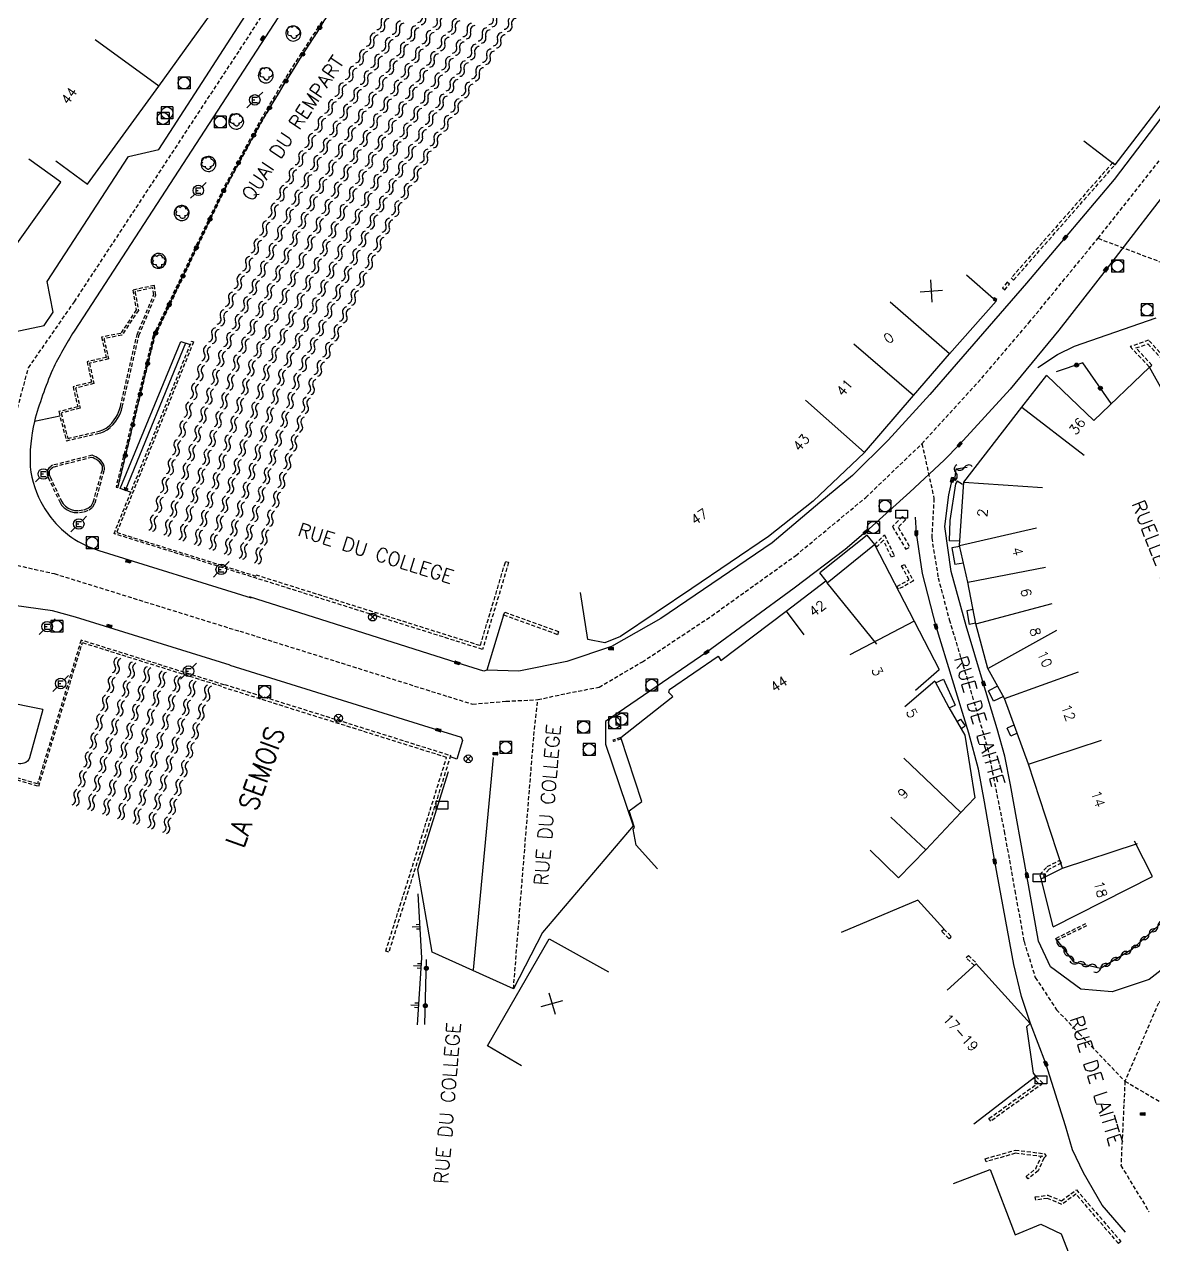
# Model space of a CAD drawing. Header units: millimetres. Extents: x 200040 to 200892, y 53262 to 54000.
# Drawn here: x 200166.1 to 200309.3, y 53456.9 to 53611.6 of the extents above; entities that cross this region are included whole.
import ezdxf
from ezdxf.enums import TextEntityAlignment as Align

# ---------------------------------------------------------------- set-up
doc = ezdxf.new("R2010")
doc.units = ezdxf.units.MM
doc.linetypes.add('DASHED', pattern=[0.75, 0.5, -0.25])
doc.layers.get('0').update_dxf_attribs({"linetype": 'CONTINUOUS'})
for name, color, linetype in [('W0001', 6, 'DASHED'), ('W0008', 7, 'CONTINUOUS'), ('W0100', 7, 'CONTINUOUS'), ('W0105', 7, 'CONTINUOUS'), ('W0112', 1, 'DASHED'), ('W0211', 2, 'CONTINUOUS'), ('W0300', 7, 'CONTINUOUS'), ('W0310', 3, 'CONTINUOUS'), ('W0322', 7, 'CONTINUOUS'), ('W0334', 7, 'CONTINUOUS'), ('W0400', 7, 'CONTINUOUS'), ('W0420', 7, 'CONTINUOUS'), ('W0469', 7, 'CONTINUOUS'), ('W0471', 7, 'CONTINUOUS'), ('W0500', 5, 'DASHED'), ('W0989', 7, 'CONTINUOUS'), ('W0991', 7, 'CONTINUOUS'), ('W1102', 7, 'CONTINUOUS'), ('W1471', 7, 'CONTINUOUS')]:
    doc.layers.add(name, color=color, linetype=linetype)
doc.styles.get("Standard").update_dxf_attribs({"font": 'romans.shx', "width": 0.85})

# ---------------------------------------------------------------- blocks, each defined once
blk = doc.blocks.new('T400')
for p, q in [((-0.15, 0.3), (0.15, 0.3)), ((-0.15, -0.25), (-0.15, 0.3)), ((-0.15, 0.15), (0.15, 0.15)), ((-0.15, 0), (0.15, 0)), ((0.15, 0.3), (0.15, -0.25)), ((-0.15, -0.15), (0.15, -0.15)), ((-0.15, -0.25), (-0.15, -0.3)), ((-0.15, -0.3), (0.15, -0.3)), ((0.15, -0.3), (0.15, -0.25))]:
    blk.add_line(p, q)
blk = doc.blocks.new('T469')
at = {"color": 0, "linetype": 'Continuous', "flags": 128}
for points in [[(-0.3535533905932737, 0.3535533905932738), (0.3535533905932737, -0.3535533905932738)], [(-0.3535533905932738, -0.3535533905932737), (0.3535533905932738, 0.3535533905932737)]]:
    blk.add_lwpolyline(points, dxfattribs=at)
at = {"color": 0, "linetype": 'Continuous'}
blk.add_circle((0, 0), 0.5, dxfattribs=at)
blk = doc.blocks.new('T420')
for p, q in [((0.7499999999708962, 0.75), (-0.7500000000291038, 0.75)), ((-0.7500000000291038, 0.75), (-0.7500000000291038, -0.75)), ((0.75, 0.75), (0.75, -0.75)), ((0.7499999999708962, -0.75), (-0.7500000000291038, -0.75))]:
    blk.add_line(p, q)
blk.add_ellipse((0, 0), major_axis=(-0.5303300858918937, 0.5303300858918937), ratio=0.9999999999925214, start_param=3.926990816990981, end_param=10.21017612417057)
blk = doc.blocks.new('T1471')
at = {"color": 0, "linetype": 'Continuous', "flags": 128}
blk.add_lwpolyline([(-0.75, -0.5000000000001137), (-0.75, 0.4999999999998863), (0.75, 0.4999999999998863), (0.75, -0.5000000000001137), (-0.75, -0.5000000000001137)], dxfattribs=at)
blk = doc.blocks.new('t991o')
at = {"color": 0, "linetype": 'Continuous'}
for p, q in [((-1, 1), (1, -1)), ((-1, -1), (1, 1))]:
    blk.add_line(p, q, dxfattribs=at)
blk = doc.blocks.new('t310o')
at = {"color": 0, "linetype": 'Continuous'}
for centre, start, end in [((-0.4999987064074958, 0.3750017247803044), 216.8699, 323.1304), ((0.5000012935925042, -0.3749982752196956), 36.8699, 143.1303)]:
    blk.add_arc(centre, 0.625, start, end, dxfattribs=at)
blk = doc.blocks.new('t322o')
at = {"color": 0, "linetype": 'Continuous'}
for radius in [0.25, 0.150337]:
    blk.add_circle((0, 0), radius, dxfattribs=at)
blk = doc.blocks.new('t211o')
at = {"color": 0, "linetype": 'Continuous'}
for p, q in [((-0.2886658000061288, 0.5), (-0.2886658000061288, 0)), ((0, 1), (0, 0)), ((0.2886658000061288, 0.5), (0.2886658000061288, 0))]:
    blk.add_line(p, q, dxfattribs=at)
blk = doc.blocks.new('t500o')
at = {"color": 0, "linetype": 'Continuous'}
for centre, start, end in [((-0.5, 0.625), 216.869897645844, 323.130102354156), ((0.5, -0.125), 36.86989764584401, 143.130102354156), ((0.5, -0.625), 36.86989764584401, 143.130102354156), ((-0.5, 0.125), 216.869897645844, 323.130102354156)]:
    blk.add_arc(centre, 0.625, start, end, dxfattribs=at)
blk = doc.blocks.new('T300')
for p, q in [((-0.7999991999999999, 0.5142852), (-0.8571420000000001, 0.3428568)), ((-0.8571420000000001, 0.3428568), (-0.8571420000000001, 0.1714284)), ((-0.8571420000000001, 0.1714284), (-0.7428564, 0.05714279999999999)), ((-0.6857135999999999, 0.6285708), (-0.7999991999999999, 0.5142852)), ((-0.7999991999999999, -0.05714279999999999), (-0.7428564, 0.05714279999999999)), ((-0.7428564, 0.05714279999999999), (-0.6857135999999999, 0.1142856)), ((-0.5714279999999999, 0.6857135999999999), (-0.6857135999999999, 0.6285708)), ((-0.4571423999999999, 0.6857135999999999), (-0.5714279999999999, 0.6857135999999999)), ((-0.285714, 0.6285708), (-0.4571423999999999, 0.6857135999999999)), ((-0.285714, 0.6285708), (-0.1714284, 0.7428564)), ((-0.2285712, 0.5714279999999999), (-0.285714, 0.6285708)), ((-0.1714284, 0.7428564), (-0.05714279999999999, 0.7999991999999999)), ((-0.05714279999999999, 0.7999991999999999), (0.05714279999999999, 0.7999991999999999)), ((0.05714279999999999, 0.7999991999999999), (0.2285712, 0.7428564)), ((0.2285712, 0.7428564), (0.3428568, 0.6285708)), ((0.3428568, 0.6285708), (0.3999996, 0.5142852)), ((0.4571423999999999, 0.4571423999999999), (0.3428568, 0.4571423999999999)), ((0.3999996, 0.5142852), (0.3999996, 0.4571423999999999)), ((0.5714279999999999, 0.3999996), (0.4571423999999999, 0.4571423999999999)), ((0.5714279999999999, 0.3999996), (0.6857135999999999, 0.285714)), ((0.6857135999999999, 0.285714), (0.7428564, 0.1714284)), ((0.7428564, 0.05714279999999999), (0.6857135999999999, -0.1714284)), ((0.7428564, 0.1714284), (0.7428564, 0.05714279999999999)), ((-0.7999991999999999, -0.1714284), (-0.7999991999999999, -0.05714279999999999)), ((-0.7999991999999999, -0.2285712), (-0.7999991999999999, -0.1714284)), ((-0.7428564, -0.3428568), (-0.7999991999999999, -0.2285712)), ((-0.6857135999999999, -0.3999996), (-0.7428564, -0.3428568)), ((-0.5142852, -0.4571423999999999), (-0.6857135999999999, -0.3999996)), ((-0.3999996, -0.4571423999999999), (-0.5142852, -0.4571423999999999)), ((-0.3999996, -0.4571423999999999), (-0.3428568, -0.4571423999999999)), ((-0.3428568, -0.4571423999999999), (-0.3428568, -0.3999996)), ((-0.3428568, -0.5142852), (-0.3428568, -0.4571423999999999)), ((-0.285714, -0.6285708), (-0.3428568, -0.5142852)), ((-0.1714284, -0.7428564), (-0.285714, -0.6285708)), ((-0.05714279999999999, -0.7999991999999999), (-0.1714284, -0.7428564)), ((0.05714279999999999, -0.7999991999999999), (-0.05714279999999999, -0.7999991999999999)), ((0.1714284, -0.7428564), (0.05714279999999999, -0.7999991999999999)), ((0.2285712, -0.6857135999999999), (0.1714284, -0.7428564)), ((0.285714, -0.4571423999999999), (0.2285712, -0.4571423999999999)), ((0.285714, -0.6285708), (0.2285712, -0.6857135999999999)), ((0.4571423999999999, -0.3999996), (0.285714, -0.4571423999999999)), ((0.3428568, -0.5142852), (0.285714, -0.6285708)), ((0.3428568, -0.5142852), (0.3428568, -0.4571423999999999)), ((0.5714279999999999, -0.3428568), (0.4571423999999999, -0.3999996)), ((0.6285708, -0.285714), (0.5714279999999999, -0.3428568)), ((0.6857135999999999, -0.1714284), (0.6285708, -0.285714))]:
    blk.add_line(p, q)
blk = doc.blocks.new('T471')
for p, q in [((-0.333334, 0.333334), (-0.333334, -0.333334)), ((-0.333334, 0.333334), (0.333334, 0.333334)), ((-0.333334, 0), (0, 0)), ((0.500001, 0.500001), (1.000002, 1.000002)), ((-0.500001, -0.500001), (-1.000002, -1.000002)), ((-0.333334, -0.333334), (0.333334, -0.333334))]:
    blk.add_line(p, q)
blk.add_ellipse((0, 0), major_axis=(0.4714054636000732, 0.4714054636000732), ratio=1, start_param=5.497787143782138, end_param=11.78097245096172)

msp = doc.modelspace()

# ---------------------------------------------------------------- linework, layer by layer
at = {"layer": 'W0001'}
for points in [[(200161.1025200608, 53543.88541033155), (200162.8857116907, 53553.86563324425), (200165.2159107826, 53562.94826058714), (200166.6140210178, 53568.07179114324), (200172.4395072225, 53576.45575822454), (200193.4112529496, 53608.36139730158), (200197.60559518, 53614.88225570457), (200200.9584113195, 53618.48048385053), (200211.7768585949, 53634.11136760723), (200214.9518453281, 53641.04537131537), (200228.9452678119, 53661.25975699301), (200263.9876414142, 53713.79364477674), (200269.8672255602, 53720.49259391193), (200277.8634752115, 53732.83277223705), (200280.6856728356, 53738.94409592545), (200292.4448641773, 53756.80796516845), (200294.779711362, 53760.0605398441)], [(200362.066, 53661.058), (200366.116, 53649.894), (200366.052, 53643.002), (200366.136, 53637.37), (200366.411, 53626.075), (200365.452, 53615.876), (200362.264, 53601.968), (200361.074, 53582.21), (200361.752, 53572.726), (200360.909, 53559.22), (200359.51, 53548.42), (200356.846, 53540.069), (200351.525, 53530.789), (200345.128, 53522.038), (200337.5, 53512.109), (200319.129, 53495.36), (200313.904, 53490.715), (200309.896, 53487.555), (200305.657, 53477.63), (200311.908, 53474.032), (200316.479, 53471.766)], [(200193.398, 53534.701), (200219.79, 53526.416), (200222.928, 53525.444), (200227.168, 53525.806), (200231.204, 53526.014), (200234.858, 53526.806), (200238.975, 53527.593), (200244.458, 53530.795), (200253.251, 53536.63), (200263.904, 53544.278), (200272.788, 53551.628), (200279.92, 53558.456), (200287.49, 53566.76), (200293.46, 53573.766), (200302.247, 53584.492), (200309.998, 53594.308)], [(200302.247, 53584.492), (200310.117, 53581.506), (200318.231, 53581.222), (200322.802, 53582.376), (200331.768, 53585.437), (200345.292, 53589.992), (200352.118, 53591.893), (200361.669, 53592.089)], [(200279.92, 53558.456), (200281.44, 53551.501), (200281.154, 53546.519), (200281.967, 53541.453), (200283.374, 53536.152), (200285.864, 53527.912), (200288.242, 53519.85), (200290.342, 53509.336), (200291.696, 53501.81), (200292.86, 53495.339), (200294.282, 53490.803), (200296.984, 53486.704), (200299.832, 53483.712), (200305.657, 53477.63), (200305.148, 53466.96), (200308.715, 53461.072)], [(200119.6028675259, 53295.12396541175), (200099.0383971778, 53384.55613560712), (200097.6402869426, 53391.07700133382), (200096.4751873967, 53396.20053188992), (200096.2421651825, 53402.25561678518), (200096.2421651825, 53407.14626058742), (200096.0091544933, 53413.43423956025), (200096.4751873967, 53418.55777011635), (200097.1742425143, 53425.31152259691), (200098.106319846, 53431.83238099989), (200109.2912593521, 53497.5067678323), (200111.3884362298, 53509.15115679138), (200113.7186237967, 53514.97335493278), (200116.7478780061, 53521.72710741334), (200122.1073197825, 53529.87818041707), (200125.136573992, 53534.07016395772), (200129.7969606508, 53537.33059315921), (200135.6224468555, 53539.89235477541), (200141.9139659637, 53541.98835020759), (200148.438507286, 53543.85145156219), (200153.5649383731, 53544.5501191475), (200161.4876014555, 53543.85145156219), (200169.8762974414, 53541.98835020759), (200193.5111946214, 53534.6409839697)], [(200228.112, 53489.347), (200230.697, 53521.482), (200231.204, 53526.014)]]:
    msp.add_lwpolyline(points, dxfattribs=at)
at = {"layer": 'W0008'}
for p, q in [((200226.866, 53536.734), (200224.724, 53529.731)), ((200225.548, 53518.689), (200222.993, 53491.763))]:
    msp.add_line(p, q, dxfattribs=at)
at = {"layer": 'W0008', "flags": 128}
for points in [[(200164.7854, 53572.6534), (200168.6162, 53573.4515), (200169.7235, 53575.1164), (200168.9907, 53579.0029), (200179.2925, 53594.8774), (200183.1181, 53595.7417), (200196.3693, 53616.2174, -0.0348)], [(200199.4105, 53614.2655), (200172.3906, 53572.6995, 0.0296), (200169.6573, 53567.8294, 0.03223055429903159), (200167.3524, 53561.272)], [(200170.5871327469, 53561.95448268195), (200167.3524, 53561.272, 0.0692), (200166.8313, 53555.5234, 0.1087), (200168.5056, 53550.4993, 0.1076), (200172.0948, 53546.5707, 0.0764), (200175.5267, 53544.9294), (200194.8377, 53538.917)], [(200192.1846892428, 53530.36496793938), (200172.5627, 53536.4521), (200169.6699000001, 53537.2876), (200156.5536018393, 53539.06564671343, 0.1115720806470464), (200151.342, 53538.6563, 0.0313), (200144.9003, 53536.338, 0.0442), (200134.6777, 53531.3682, 0.0357), (200130.0263, 53527.9669, 0.0378), (200122.5315, 53520.173, 0.008267410983049058), (200118.2683, 53513.0433, 0.0356), (200115.9798, 53507.45, 0.0329), (200114.1931, 53500.6299), (200108.2173, 53469.6369), (200108.6966, 53468.6265), (200103.7534, 53442.0051), (200102.4226, 53434.7024, 0.0121), (200101.0089, 53425.6492, 0.01815894753545175), (200099.896154461, 53409.75954690907, 0.009614942809116416), (200100.0001, 53405.9986, 0.029), (200102.1031, 53390.2323, 0.0137), (200105.2919, 53373.9074), (200113.5705, 53338.158), (200117.9532, 53319.3796), (200123.4718350518, 53296.03873082353)]]:
    msp.add_lwpolyline(points, format="xyb", dxfattribs=at)
at = {"layer": 'W0008'}
for points in [[(200311.012, 53600.765), (200304.286, 53591.921), (200298.093, 53584.57), (200293.162, 53578.797), (200280.918, 53564.691), (200275.618, 53558.888), (200271.1, 53554.429), (200266.949, 53551.014), (200260.915, 53545.882), (200246.793, 53536.287), (200240.543, 53532.727), (200234.873, 53530.853), (200228.775, 53529.632), (200224.746, 53529.75), (200224.372, 53529.637), (200220.973, 53530.672), (200194.64, 53539.025)], [(200312.535, 53592.517), (200303.26, 53580.536), (200297.263, 53572.858), (200291.12, 53565.363), (200284.681, 53558.349), (200282.741, 53556.347), (200278.371, 53552.329), (200272.778, 53547.266), (200270.158, 53545.024), (200263.694, 53540.132), (200252.614, 53532.014), (200239.783, 53523.244), (200239.764, 53520.356), (200243.297, 53509.997), (200231.79, 53496.488), (200228.112, 53489.347), (200217.81, 53494.002), (200215.965, 53504.497), (200219.891, 53516.915)], [(200294.625, 53568.126), (200297.111, 53569.762), (200299.246, 53570.815), (200309.629, 53574.388)], [(200313.285, 53494.092), (200308.715, 53490.553), (200304.032, 53488.958), (200300.084, 53489.332), (200296.231, 53492.158), (200294.693, 53495.384), (200293.221, 53503.719), (200291.127, 53515.204), (200290.405, 53518.853), (200289.456, 53522.309), (200287.73, 53528.035), (200285.504, 53535.357), (200283.608, 53542.251), (200282.803, 53547.955), (200283.339, 53551.976), (200283.764, 53553.86)], [(200305.738, 53458.491), (200302.781, 53461.916), (200300.393, 53466.038), (200299.019, 53468.952), (200298.119, 53471.978), (200295.631, 53479.87), (200293.696, 53484.974), (200292.535, 53488.395), (200291.547, 53492.429), (200289.154, 53505.508), (200287.842, 53513.074), (200287.066, 53517.219), (200285.841, 53521.774), (200281.699, 53535.28), (200279.979, 53542.002), (200279.202, 53547.126), (200279.117, 53549.142)], [(200192.156, 53530.377), (200218.607, 53522.159), (200221.483, 53521.251), (200221.634, 53520.814), (200220.948, 53518.479), (200220.135, 53518.771)]]:
    msp.add_lwpolyline(points, dxfattribs=at)
at = {"layer": 'W0100'}
for p, q in [((200281.54, 53528.366), (200277.761, 53525.094)), ((200279.089, 53527.219), (200282.1, 53529.817)), ((200273.35, 53506.914), (200276.919, 53503.412)), ((200279.39, 53500.613), (200269.649, 53496.496))]:
    msp.add_line(p, q, dxfattribs=at)
for points in [[(200300.435, 53596.858), (200304.4, 53593.813), (200339.873, 53640.012), (200335.907, 53643.057)], [(200266.104, 53551.169), (200272.631, 53557.352), (200278.844, 53564.556), (200283.423, 53569.834), (200289.322, 53576.53), (200285.571, 53579.835)], [(200186.5221, 53571.21075), (200178.88555, 53552.53985), (200179.2544167829, 53552.69456682682), (200178.7308331732, 53552.90871678287), (200178.88555, 53552.53985)], [(200296.549, 53497.241), (200295.029, 53503.293), (200297.757, 53504.661), (200293.417, 53517.815), (200290.39, 53526.136), (200288.274, 53529.945), (200286.754, 53535.638), (200285.747, 53540.913), (200284.69, 53545.547), (200285.238, 53553.569), (200292.569, 53563.103), (200295.735, 53567.133)], [(200321.764, 53516.225), (200324.757, 53512.22), (200328.015, 53514.654), (200328.885, 53515.305), (200335.239, 53520.103), (200334.021, 53522.571), (200334.919, 53522.984), (200330.899, 53536.177), (200328.104, 53543.432), (200323.369, 53541.427), (200318.716, 53550.31), (200308.765, 53568.148), (200301.696, 53561.399), (200295.735, 53567.114)], [(200266.104, 53551.169), (200260.467, 53546.709), (200250.718, 53540.106), (200241.695, 53534.026), (200239.705, 53533.215), (200237.543, 53533.637), (200236.603, 53539.608)], [(200246.382, 53504.569), (200243.665, 53507.574), (200243.275, 53509.58), (200243.465, 53509.801), (200242.791, 53511.908), (200244.41, 53513.118), (200241.709, 53521.205), (200248.315, 53526.408), (200247.807, 53526.907), (200247.904, 53527.312), (200254.051, 53531.519), (200254.418, 53530.983), (200262.674, 53537.219), (200267.715, 53541.056), (200267.897, 53540.817), (200273.9, 53545.658), (200278.947, 53535.952), (200282.1, 53529.817)], [(200281.54, 53528.366), (200283.344, 53525.035), (200285.364, 53521.52)], [(200285.364, 53521.52), (200286.606, 53513.552), (200284.849, 53511.709), (200280.398, 53506.957), (200276.919, 53503.412)], [(200296.554, 53497.225), (200309.143, 53503.596), (200306.886, 53508.058)], [(200279.39, 53500.613), (200282.701, 53496.944), (200282.701, 53496.944)], [(200229.141, 53479.613), (200224.809, 53482.111), (200232.642, 53495.693), (200240.161, 53491.503), (200240.161, 53491.503)], [(200283.093, 53489.177), (200286.797, 53492.536), (200293.655, 53484.972), (200293.186, 53484.535), (200294.024, 53478.649), (200294.348, 53478.255), (200286.509, 53472.203)], [(200283.894, 53464.664), (200288.567, 53466.442), (200291.716, 53458.166), (200294.971, 53459.52), (200297.588, 53458.29), (200299.4149701173, 53453.52803993108)]]:
    msp.add_lwpolyline(points, dxfattribs=at)
at = {"layer": 'W0100', "flags": 128}
for points in [[(200170.0676958475, 53594.3007619784), (200174.1097, 53591.3576), (200183.1408, 53603.7605), (200187.898, 53610.4105), (200191.7441, 53615.7613), (200187.6840995587, 53618.67958655483)], [(200158.7067228487, 53601.35399290138), (200154.6476, 53604.2735), (200145.9845, 53592.2288), (200137.5573, 53580.3463), (200154.0552, 53568.4325), (200162.536, 53580.2327), (200170.694084637, 53591.58387327765), (200166.6339109624, 53594.50191881067)], [(200179.5358, 53552.2981), (200178.2353, 53552.7816), (200185.915, 53571.3995), (200187.1292, 53571.022)]]:
    msp.add_lwpolyline(points, dxfattribs=at)
at = {"layer": 'W0105'}
for p, q in [((200285.07, 53553.299), (200284.392, 53553.721)), ((200272.978, 53546.875), (200266.974, 53542.069)), ((200273.932, 53545.683), (200272.978, 53546.875)), ((200284.7, 53546.105), (200283.382, 53546.129)), ((200284.709, 53545.439), (200283.706, 53545.266)), ((200283.706, 53545.266), (200284.077, 53543.121)), ((200285.203, 53543.316), (200284.077, 53543.121)), ((200267.758, 53541.09), (200266.974, 53542.069)), ((200286.411, 53537.418), (200285.592, 53537.264)), ((200285.592, 53537.264), (200285.916, 53535.541)), ((200286.743, 53535.697), (200285.916, 53535.541)), ((200281.632, 53528.161), (200282.631, 53528.609)), ((200282.631, 53528.609), (200284.108, 53525.318)), ((200289.495, 53527.71), (200288.342, 53527.14)), ((200289.001, 53525.806), (200288.342, 53527.14)), ((200283.366, 53524.985), (200284.108, 53525.318)), ((200290.249, 53526.422), (200289.001, 53525.806)), ((200284.393, 53523.222), (200284.821, 53523.519)), ((200284.821, 53523.519), (200285.384, 53522.708)), ((200284.882, 53522.359), (200285.384, 53522.708)), ((200291.551, 53522.768), (200290.722, 53522.399)), ((200291.167, 53521.401), (200290.722, 53522.399)), ((200291.996, 53521.77), (200291.167, 53521.401))]:
    msp.add_line(p, q, dxfattribs=at)
msp.add_lwpolyline([(200284.392, 53553.721), (200284.173, 53553.369), (200283.43, 53548.732), (200283.382, 53546.129)], dxfattribs=at)
at = {"layer": 'W0112'}
for p, q in [((200291.538, 53579.202), (200304.402, 53593.817)), ((200304.402, 53593.817), (200304.102, 53594.082)), ((200290.413, 53577.941), (200291.035, 53578.665)), ((200291.035, 53578.665), (200290.732, 53578.926)), ((200289.431, 53576.738), (200289.083, 53576.934)), ((200289.302, 53576.507), (200289.431, 53576.738)), ((200306.333, 53570.763), (200308.769, 53568.144)), ((200277.445, 53549.241), (200277.858, 53548.837)), ((200273.901, 53545.648), (200275.147, 53546.89)), ((200275.147, 53546.89), (200276.418, 53544.224)), ((200227.497, 53543.416), (200224.19, 53532.378)), ((200277.68, 53543.157), (200278.827, 53541.055)), ((200224.19, 53532.378), (200195.338, 53541.451)), ((200195.448, 53541.835), (200223.923, 53532.881)), ((200278.827, 53541.055), (200276.941, 53540.009)), ((200226.865, 53536.734), (200227.002, 53537.11)), ((200233.703, 53534.246), (200226.865, 53536.734)), ((200219.64, 53518.676), (200191.344, 53527.552)), ((200191.454, 53527.936), (200220.142, 53518.937)), ((200241.767, 53521.031), (200240.783, 53520.698)), ((200220.142, 53518.937), (200212.298, 53494.002)), ((200295.806, 53504.841), (200297.39, 53505.659)), ((200297.03, 53495.511), (200300.806, 53497.4)), ((200282.69, 53496.932), (200283.632, 53495.988)), ((200283.632, 53495.988), (200283.349, 53495.705)), ((200285.801, 53493.6), (200286.837, 53492.583)), ((200286.837, 53492.583), (200286.557, 53492.298)), ((200295.259, 53477.373), (200288.645, 53472.579)), ((200294.348, 53478.251), (200295.259, 53477.373)), ((200294.666, 53466.293), (200293.37, 53465.267)), ((200299.501, 53463.887), (200305.136, 53457.339))]:
    msp.add_line(p, q, dxfattribs=at)
for points in [[(200203.8248, 53611.9625), (200203.3853, 53611.2987), (200202.947, 53610.6342), (200202.5101, 53609.9688), (200202.0747, 53609.3025), (200201.6412, 53608.6351), (200201.2095, 53607.9666), (200200.78, 53607.2968), (200200.3527, 53606.6257), (200199.9279, 53605.9531), (200199.5057, 53605.2789), (200199.0863, 53604.6031), (200198.6699, 53603.9254), (200198.2566, 53603.2459), (200197.8467, 53602.5645), (200197.4402, 53601.8809), (200197.0404, 53601.2002), (200196.6439, 53600.5175), (200196.2506, 53599.8329), (200195.8603, 53599.1466), (200195.4726, 53598.4586), (200195.0875, 53597.7692), (200194.7046, 53597.0784), (200194.3238, 53596.3863), (200193.9447, 53595.6932), (200193.5673, 53594.9992), (200193.1912, 53594.3043), (200192.8163, 53593.6088), (200192.4422, 53592.9127), (200192.0689, 53592.2162), (200191.696, 53591.5195), (200191.3233, 53590.8226), (200182.4049, 53572.1342), (200177.7099, 53552.94479999999), (200177.952737318, 53552.88538588554), (200182.6416168806, 53572.04977043909), (200191.5464568998, 53590.70975566237), (200191.9164339184, 53591.40156404514), (200192.289280346, 53592.09816395412), (200192.6624801387, 53592.79447698833), (200193.0364391403, 53593.490314628), (200193.4111642606, 53594.185490198), (200193.7870449134, 53594.87998492183), (200194.1641807093, 53595.57349907752), (200194.5429849752, 53596.2660583934), (200194.9234464148, 53596.95754306338), (200195.305957419, 53597.64764126581), (200195.690628574, 53598.33627355421), (200196.0778581969, 53599.02343883817), (200196.4676457157, 53599.70883769581), (200196.8603802724, 53600.39245345339), (200197.2562775604, 53601.07411569447), (200197.6554252261, 53601.75370502918), (200198.0612539818, 53602.43617621588), (200198.4705106766, 53603.11650681319), (200198.8832000327, 53603.79500286314), (200199.2990130395, 53604.47174751913), (200199.717851744, 53605.14664307583), (200200.1395283767, 53605.82000732446), (200200.5638276814, 53606.4918145569), (200200.9906662282, 53607.1621898173), (200201.419733122, 53607.83131439349), (200201.8510358208, 53608.49919916101), (200202.2841678269, 53609.16603261179), (200202.7192293124, 53609.83181457715), (200203.1558352181, 53610.4967666708), (200203.5938714106, 53611.16086671615), (200204.0331429601, 53611.82432167538)], [(200304.102, 53594.082), (200291.238, 53579.466), (200291.538, 53579.202)], [(200290.732, 53578.926), (200290.11, 53578.201), (200290.413, 53577.941)], [(200289.083, 53576.934), (200288.953, 53576.703), (200289.302, 53576.507)], [(200195.5977288225, 53541.36696777314), (200177.463, 53547.0491), (200187.2997, 53571.4449), (200187.5315614101, 53571.35141050048), (200177.7961087772, 53547.20671204058), (200195.6718017199, 53541.60574320662)], [(200312.102, 53567.814), (200308.661, 53571.578), (200306.333, 53570.763)], [(200308.769, 53568.144), (200309.062, 53568.417), (200307.043, 53570.587), (200308.544, 53571.113)], [(200308.544, 53571.113), (200311.806, 53567.544), (200312.102, 53567.814)], [(200277.445, 53549.241), (200276.172, 53547.941), (200277.861, 53545.078), (200278.372, 53545.349)], [(200277.858, 53548.837), (200276.895, 53547.853), (200278.372, 53545.349)], [(200275.029, 53546.208), (200274.183, 53545.364), (200273.901, 53545.648)], [(200276.418, 53544.224), (200276.056, 53544.051), (200275.029, 53546.208)], [(200223.923, 53532.881), (200227.114, 53543.531), (200227.497, 53543.416)], [(200278.286, 53541.212), (200277.329, 53542.965), (200277.68, 53543.157)], [(200276.941, 53540.009), (200276.747, 53540.359), (200278.286, 53541.212)], [(200227.002, 53537.11), (200233.84, 53534.622), (200233.703, 53534.246)], [(200191.4155116878, 53527.88550904809), (200173.2818, 53533.5567), (200167.746, 53515.3428), (200158.715, 53517.9586), (200158.6454471317, 53517.71847003829), (200167.9134448711, 53515.03402440804), (200173.4477093304, 53533.24287216915), (200191.3408901244, 53527.64690556472)], [(200241.71, 53521.204), (200240.726, 53520.871), (200240.783, 53520.698)], [(200212.298, 53494.002), (200211.917, 53494.122), (200219.64, 53518.676)], [(200297.39, 53505.659), (200297.573, 53505.304), (200296.05, 53504.517), (200295.315, 53503.732)], [(200295.03, 53503.293), (200294.865, 53503.836), (200295.806, 53504.841)], [(200295.315, 53503.732), (200295.413, 53503.41), (200295.03, 53503.293)], [(200297.03, 53495.511), (200296.906, 53495.753), (200300.682, 53497.642)], [(200283.349, 53495.705), (200282.407, 53496.65), (200282.69, 53496.932)], [(200286.557, 53492.298), (200285.521, 53493.314), (200285.801, 53493.6)], [(200288.645, 53472.579), (200288.41, 53472.902), (200294.638, 53477.417)], [(200294.638, 53477.417), (200294.071, 53477.963), (200294.348, 53478.251)], [(200287.944, 53467.821), (200291.736, 53468.911), (200295.403, 53468.477), (200295.679, 53468.181), (200295.377, 53467.888), (200294.666, 53466.293)], [(200291.769, 53468.505), (200288.055, 53467.436), (200287.944, 53467.821)], [(200293.37, 53465.267), (200293.122, 53465.58), (200294.341, 53466.546), (200295.044, 53468.122), (200295.119, 53468.195), (200295.21, 53468.098), (200291.769, 53468.505)], [(200294.289, 53462.974), (200295.896, 53463.199), (200297.599, 53462.492), (200299.501, 53463.887)], [(200305.136, 53457.339), (200304.833, 53457.078), (200299.439, 53463.346), (200297.653, 53462.036), (200295.843, 53462.788)], [(200295.843, 53462.788), (200294.344, 53462.578), (200294.289, 53462.974)]]:
    msp.add_lwpolyline(points, dxfattribs=at)
for points in [[(200178.3055, 53572.4373), (200175.8814, 53571.9598), (200176.4735, 53569.3894), (200174.0395, 53568.8414), (200174.609, 53566.2618), (200172.2638, 53565.6713), (200172.8519, 53563.1433), (200170.4401, 53562.5139), (200171.412, 53558.8161), (200175.6598, 53559.8009), (200176.136, 53559.9634), (200176.5792, 53560.2123), (200176.9865, 53560.5308), (200177.3549, 53560.9027), (200177.6814, 53561.3113), (200177.9055, 53561.6468), (200178.1013, 53561.9941), (200178.2678, 53562.3527), (200178.404, 53562.7219), (200178.5089, 53563.1013), (200180.611, 53572.1778), (200182.7468, 53577.2951), (200182.57, 53578.5174), (200179.8223, 53577.9055), (200180.2749, 53575.4103)], [(200178.4562585245, 53572.21219246367), (200176.1829587813, 53571.7643971469), (200176.773517261, 53569.20068913142), (200174.3372923912, 53568.65218821578), (200174.9054559273, 53566.07864184609), (200172.5629281015, 53565.48881467523), (200173.150551059, 53562.96286528487), (200170.7455486483, 53562.33523923075), (200171.5920678367, 53559.11447716159), (200175.5910240212, 53560.04158579442), (200176.0335686316, 53560.1926011224), (200176.4401911518, 53560.42095930217), (200176.8200299182, 53560.71798519737), (200177.1679121918, 53561.06917254134), (200177.479435872, 53561.45903035373), (200177.6923643942, 53561.77780553974), (200177.8786930246, 53562.10830571005), (200178.036769037, 53562.44876251513), (200178.1658293075, 53562.79860871106), (200178.2665358597, 53563.16284194171), (200180.3721902448, 53572.25468915492), (200182.4894886141, 53577.327659913), (200182.3611721478, 53578.2147708675), (200180.1111686883, 53577.71370557038), (200180.5388239748, 53575.35602666883)], [(200169.6737, 53555.7124), (200169.5027, 53555.5944), (200169.341, 53555.4721), (200169.1975, 53555.341), (200169.0816, 53555.1967), (200169.0022, 53555.035), (200168.9671, 53554.8658), (200168.9664, 53554.6851), (200168.9946, 53554.5005), (200169.0461, 53554.3195), (200169.1152, 53554.15), (200170.5715, 53551.0638), (200170.8066, 53550.6771), (200171.1183, 53550.3422), (200171.4964, 53550.0686), (200171.9304, 53549.8658), (200172.41, 53549.7434), (200173.0719, 53549.715), (200173.7302, 53549.8294), (200174.3226, 53550.0798), (200174.7869, 53550.4595), (200175.0611, 53550.9621), (200176.2289, 53555.1039), (200176.2585, 53555.3577), (200176.2162, 53555.616), (200176.1154, 53555.8687), (200175.9694, 53556.1056), (200175.7915, 53556.3164), (200175.5924, 53556.4946), (200175.3782, 53556.6436), (200175.1528, 53556.7705), (200174.9199, 53556.8828), (200174.6833, 53556.9878)], [(200169.7788067604, 53555.48118436836), (200169.6491679292, 53555.3917259936), (200169.5010587653, 53555.27970527163), (200169.3803477384, 53555.16942502341), (200169.2938227972, 53555.06169811216), (200169.2405584336, 53554.95322396095), (200169.2170006266, 53554.83966325055), (200169.2164735559, 53554.70360371354), (200169.2393587685, 53554.55379483998), (200169.2827928784, 53554.40114291954), (200169.3441627861, 53554.25060457872), (200170.7919669851, 53551.18240893297), (200171.0069731516, 53550.82875991296), (200171.2846541893, 53550.53041092514), (200171.6237339815, 53550.28504665338), (200172.014967765, 53550.10223049831), (200172.4466605264, 53549.99205703291), (200173.0556698212, 53549.96592640295), (200173.6592138655, 53550.0708108609), (200174.192159411, 53550.2960802137), (200174.5908275239, 53550.62210709824), (200174.8281328704, 53551.05708035549), (200175.9828861988, 53555.15260813048), (200176.0061251746, 53555.35186664571), (200175.9738919743, 53555.54869491111), (200175.8912133455, 53555.75596564042), (200175.766338256, 53555.95858830278), (200175.6117309082, 53556.1417880157), (200175.4370753907, 53556.2981095286), (200175.2451958941, 53556.431583128), (200175.0370686088, 53556.54875860491), (200174.8148782846, 53556.65589460067), (200174.6610516196, 53556.72416087217)]]:
    msp.add_lwpolyline(points, close=True, dxfattribs=at)
at = {"layer": 'W0211'}
for points in [[(200168.4259, 53524.7485), (200157.677, 53526.9358), (200147.7083, 53495.913), (200148.6987, 53495.1946)], [(200215.932, 53484.782), (200216.498, 53493.279), (200216.047, 53501.393)]]:
    msp.add_lwpolyline(points, dxfattribs=at)
at = {"layer": 'W0211', "flags": 128}
msp.add_lwpolyline([(200168.4259, 53524.7485), (200166.7526, 53518.6482, -0.239), (200166.0224, 53517.9555, -0.1393), (200165.2681, 53517.926), (200158.0047, 53519.6011), (200152.477, 53507.6173), (200148.6987, 53495.1946)], format="xyb", dxfattribs=at)
at = {"layer": 'W0310'}
for points in [[(200284.087, 53553.796), (200284.257, 53555.251), (200285.627, 53555.477)], [(200297.028, 53495.51), (200299.123, 53492.775), (200302.573, 53491.994), (200306.624, 53494.408), (200322.63, 53508.755), (200324.674, 53511.538)]]:
    msp.add_lwpolyline(points, dxfattribs=at)
at = {"layer": 'W0322'}
msp.add_line((200216.867, 53484.839), (200217.093, 53493.09), dxfattribs=at)
at = {"layer": 'W0322', "flags": 128}
msp.add_lwpolyline([(200300.8428443968, 53756.01237010154), (200258.6413, 53693.2075), (200206.5555467868, 53615.80893223544, 0.01076102289419259), (200196.5809, 53600.0407, 0.009), (200191.4442, 53590.7041), (200182.5668, 53572.1031), (200177.9546, 53553.0721)], format="xyb", dxfattribs=at)
at = {"layer": 'W0322'}
msp.add_lwpolyline([(200303.905, 53563.536), (200300.324, 53568.691), (200296.953, 53567.552)], dxfattribs=at)
at = {"layer": 'W0334'}
for points in [[(200200.6647819073, 53611.26540293739, 24.66383050802758), (200200.7922590034, 53611.17901805814)], [(200197.1750050885, 53605.96414373125, 24.66383050802758), (200197.3024821846, 53605.877758852)], [(200193.416294555, 53600.10542627623, 24.66383050802758), (200193.5437716511, 53600.01904139699)], [(200189.9036107115, 53594.73835198271, 24.66383050802758), (200190.0310878077, 53594.65196710346)], [(200186.5002564259, 53588.52456448341, 24.66383050802758), (200186.627733522, 53588.43817960417)], [(200183.5753037195, 53582.46099892594, 24.66383050802758), (200183.7027808157, 53582.3746140467)]]:
    msp.add_lwpolyline(points, format="xyb", close=True, dxfattribs=at)
at = {"layer": 'W1102'}
for p, q in [((200183.1408, 53603.7605), (200175.056791695, 53609.64682395678)), ((200283.423, 53569.834), (200275.869, 53576.387)), ((200278.844, 53564.556), (200271.271, 53571.087)), ((200272.631, 53557.352), (200265.142, 53563.978)), ((200292.569, 53563.103), (200300.496, 53557.007)), ((200285.238, 53553.569), (200295.215, 53552.887)), ((200284.69, 53545.547), (200294.44, 53547.77)), ((200285.747, 53540.913), (200295.569, 53542.789)), ((200274.174, 53533.033), (200267.897, 53540.817)), ((200286.754, 53535.638), (200296.416, 53538.217)), ((200262.674, 53537.219), (200264.9368144658, 53534.22331448112)), ((200278.947, 53535.952), (200270.7837726843, 53531.70660653353)), ((200288.274, 53529.945), (200297.015, 53534.802)), ((200290.39, 53526.136), (200299.787, 53529.555)), ((200293.417, 53517.815), (200302.6767840623, 53520.86974396832)), ((200284.849, 53511.709), (200277.612, 53518.61)), ((200280.398, 53506.957), (200275.9558317529, 53511.11795671924)), ((200297.757, 53504.661), (200307.254, 53507.794))]:
    msp.add_line(p, q, dxfattribs=at)

# ---------------------------------------------------------------- block references
at = {"layer": 'W0211'}
for p, rotation in [((200216.277, 53497.257), 93.18141368405307), ((200216.43, 53492.265), 86.18908423826365), ((200216.098, 53487.276), 86.18908423826365)]:
    msp.add_blockref('t211o', p, dxfattribs=dict(at, rotation=rotation))
at = {"layer": 'W0300'}
for p in [(200200.2869745389, 53610.6092950555), (200196.8084, 53605.3537), (200193.001, 53599.5181), (200189.3924, 53594.0159), (200186.1443, 53587.7832), (200183.1903, 53581.5725)]:
    msp.add_blockref('T300', p, dxfattribs=at)
at = {"layer": 'W0310'}
for p, rotation in [((200284.203, 53554.789), 83.33594193503531), ((200285.278, 53555.419), 9.367315984377527), ((200309.827, 53497.279), 41.87141668950056), ((200307.593, 53495.277), 41.87141668950056), ((200308.71, 53496.278), 41.87141668950056), ((200297.636, 53494.716), 307.451808534467), ((200298.548, 53493.525), 307.451808534467), ((200305.165, 53493.539), 30.79084243450642), ((200306.454, 53494.307), 30.79084243450642), ((200299.664, 53492.653), 347.2445986859083), ((200301.127, 53492.321), 347.2445986859083), ((200302.588, 53492.003), 30.79084243450642), ((200303.877, 53492.771), 30.79084243450642)]:
    msp.add_blockref('t310o', p, dxfattribs=dict(at, rotation=rotation))
at = {"layer": 'W0322'}
for p, rotation in [((200203.540010611, 53611.19817691494), 237.1784945288976), ((200201.3874543393, 53607.82676949588), 237.707152401658), ((200199.2660966247, 53604.43564461834), 238.2358102744185), ((200197.1761180662, 53601.02509098106), 238.7644681471788), ((200195.1744818968, 53597.56231016797), 240.7020480307118), ((200193.2407032121, 53594.06084525042), 241.4762272129208), ((200191.3611914, 53590.53017036206), 244.4870076517599), ((200189.6383283788, 53586.92021980698), 244.4870076517599), ((200187.9154653576, 53583.3102692519), 244.4870076517599), ((200186.1926023364, 53579.70031869682), 244.4870076517599), ((200184.4697393152, 53576.09036814175), 244.4870076517599), ((200182.746876294, 53572.48041758667), 244.4870076517599), ((200181.7231386926, 53568.62195903868), 256.3769172288315), ((200299.52, 53568.419), 198.6692472621763), ((200302.55, 53565.487), 124.7864936981361), ((200180.7810040194, 53564.734494279), 256.3769172288315), ((200179.8388693463, 53560.84702951933), 256.3769172288315), ((200178.8967346732, 53556.95956475967), 256.3769172288315), ((200217.062, 53491.961), 88.43098862392006), ((200216.932, 53487.213), 88.43098862392006)]:
    msp.add_blockref('t322o', p, dxfattribs=dict(at, rotation=rotation))
at = {"layer": 'W0400'}
for p, rotation in [((200196.313, 53609.81359999999), 148.8296391813441), ((200298.093, 53584.57), 319.4929618824348), ((200303.26, 53580.536), 142.009204864502), ((200284.681, 53558.349), 135.9074058532715), ((200283.764, 53553.86), 167.2773284912109), ((200272.778, 53547.266), 130.5436897277832), ((200279.202, 53547.126), 2.410186767578164), ((200179.2588999999, 53543.5269), 252.4331681527669), ((200176.8698, 53535.3453), 72.34383658065347), ((200281.699, 53535.28), 14.35040283203118), ((200240.503, 53532.467), 90), ((200252.614, 53532.014), 124.3543853759765), ((200220.973, 53530.672), 253.0658721923828), ((200287.73, 53528.035), 196.7784652709961), ((200218.607, 53522.159), 72.74114990234371), ((200225.83, 53519.148), 90), ((200289.154, 53505.508), 9.744354248046864), ((200293.221, 53503.719), 190.0187530517578), ((200295.631, 53479.87), 20.76654052734367), ((200307.921, 53473.474), 90)]:
    msp.add_blockref('T400', p, dxfattribs=dict(at, rotation=rotation))
at = {"layer": 'W0420'}
for p in [(200186.3482, 53604.1701), (200184.1769, 53600.3895), (200183.6776, 53599.6773), (200190.9212, 53599.2346), (200304.721, 53580.964), (200308.464, 53575.413), (200275.22, 53550.549), (200273.76, 53547.836), (200174.6845, 53545.8795), (200170.201, 53535.3066), (200245.638, 53527.838), (200196.543, 53526.994), (200240.923, 53523.075), (200241.827, 53523.527), (200236.997, 53522.521), (200227.115, 53519.949), (200237.716, 53519.683)]:
    msp.add_blockref('T420', p, dxfattribs=at)
at = {"layer": 'W0469'}
for p in [(200210.241, 53536.481), (200205.924, 53523.653), (200222.372, 53518.51)]:
    msp.add_blockref('T469', p, dxfattribs=at)
at = {"layer": 'W0471'}
for p in [(200195.3068, 53602.0306), (200188.1456, 53590.5594), (200168.4964, 53554.6133), (200172.9848, 53548.2771), (200191.0532, 53542.525), (200168.9799, 53535.2623), (200186.896, 53529.6169), (200170.691, 53528.0606)]:
    msp.add_blockref('T471', p, dxfattribs=at)
at = {"layer": 'W0500'}
for p, rotation in [((200216.7425260008, 53612.54223766106), 236.6245574543861), ((200225.7652891469, 53612.27822298049), 236.0612208837858), ((200211.5561864211, 53611.6465830941), 236.9526978554279), ((200213.4646955244, 53611.04859228941), 236.9526978554279), ((200218.6510351041, 53611.94424685637), 236.6245574543861), ((200220.5595442074, 53611.34625605169), 236.6245574543861), ((200222.4680533108, 53610.74826524701), 236.6245574543861), ((200227.6910790447, 53611.6787257947), 236.0612208837858), ((200210.1988665126, 53609.54713898132), 237.2808382564698), ((200215.3732046278, 53610.45060148472), 236.9526978554279), ((200217.2817137311, 53609.85261068003), 236.9526978554279), ((200219.1902228344, 53609.25461987535), 236.9526978554279), ((200224.3787576953, 53610.19797761035), 236.6245574543861), ((200226.3045475931, 53609.59848042457), 236.6245574543861), ((200212.1073756159, 53608.94914817663), 237.2808382564698), ((200214.0158847193, 53608.35115737194), 237.2808382564698), ((200215.9243938226, 53607.75316656726), 237.2808382564698), ((200221.0987319378, 53608.65662907067), 236.9526978554279), ((200223.0094363223, 53608.10634143402), 236.9526978554279), ((200208.8535925886, 53607.43995579374), 237.6089786575116), ((200210.7621016919, 53606.84196498905), 237.6089786575116), ((200212.6706107953, 53606.24397418436), 237.6089786575116), ((200217.8329029259, 53607.15517576257), 237.2808382564698), ((200219.7414120293, 53606.55718495789), 237.2808382564698), ((200224.9352262201, 53607.50684424823), 236.9526978554279), ((200207.5204087739, 53605.32510264681), 237.9371190585534), ((200209.4289178773, 53604.72711184212), 237.9371190585534), ((200214.5791198986, 53605.64598337968), 237.6089786575116), ((200216.4876290019, 53605.04799257499), 237.6089786575116), ((200221.6521164138, 53606.00689732124), 237.2808382564698), ((200223.5779063116, 53605.40740013545), 237.2808382564698), ((200206.199358797, 53603.20264890758), 238.2652594595952), ((200211.3374269806, 53604.12912103743), 237.9371190585534), ((200213.245936084, 53603.53113023275), 237.9371190585534), ((200218.3961381053, 53604.45000177031), 237.6089786575116), ((200220.3068424898, 53603.89971413366), 237.6089786575116), ((200222.2326323876, 53603.30021694787), 237.6089786575116), ((200208.1078679004, 53602.60465810289), 238.2652594595952), ((200210.0163770037, 53602.0066672982), 238.2652594595952), ((200211.9248861071, 53601.40867649351), 238.2652594595952), ((200215.1544451873, 53602.93313942806), 237.9371190585534), ((200217.0629542906, 53602.33514862338), 237.9371190585534), ((200218.9736586752, 53601.78486098673), 237.9371190585534), ((200204.8904859882, 53601.07266419238), 238.593399860637), ((200206.7989950916, 53600.47467338769), 238.593399860637), ((200208.7075041949, 53599.876682583), 238.593399860637), ((200213.8333952104, 53600.81068568883), 238.2652594595952), ((200215.7419043137, 53600.21269488415), 238.2652594595952), ((200220.899448573, 53601.18536380094), 237.9371190585534), ((200203.5939453696, 53598.93515242478), 240.1454850882326), ((200205.502454473, 53598.33716162009), 240.1454850882326), ((200210.6160132982, 53599.27869177832), 238.593399860637), ((200212.5245224015, 53598.68070097363), 238.593399860637), ((200217.6526086983, 53599.6624072475), 238.2652594595952), ((200219.5783985961, 53599.06291006171), 238.2652594595952), ((200202.3585248413, 53596.76174502738), 240.624492821464), ((200207.4109635763, 53597.7391708154), 240.1454850882326), ((200209.3194726797, 53597.14118001072), 240.1454850882326), ((200214.4330315049, 53598.08271016895), 238.593399860637), ((200216.3437358894, 53597.5324225323), 238.593399860637), ((200218.2695257872, 53596.93292534651), 238.593399860637), ((200204.2670339446, 53596.16375422269), 240.624492821464), ((200206.175543048, 53595.565763418), 240.624492821464), ((200211.227981783, 53596.54318920603), 240.1454850882326), ((200213.1364908863, 53595.94519840135), 240.1454850882326), ((200215.0471952709, 53595.3949107647), 240.1454850882326), ((200201.1413175307, 53594.5780852645), 241.1035005546954), ((200203.049826634, 53593.9800944598), 241.1035005546954), ((200208.0840521513, 53594.96777261332), 240.624492821464), ((200209.9925612546, 53594.36978180863), 240.624492821464), ((200211.9010703579, 53593.77179100395), 240.624492821464), ((200216.9729851687, 53594.79541357891), 240.1454850882326), ((200199.9424085129, 53592.38432575991), 241.5825082879268), ((200204.9583357374, 53593.38210365512), 241.1035005546954), ((200206.8668448407, 53592.78411285043), 241.1035005546954), ((200208.775353944, 53592.18612204574), 241.1035005546954), ((200213.8117747425, 53593.2215033673), 240.624492821464), ((200215.7375646403, 53592.62200618151), 240.624492821464), ((200201.8509176162, 53591.78633495522), 241.5825082879268), ((200203.7594267196, 53591.18834415053), 241.5825082879268), ((200205.6679358229, 53590.59035334585), 241.5825082879268), ((200210.6838630474, 53591.58813124106), 241.1035005546954), ((200212.5945674319, 53591.03784360441), 241.1035005546954), ((200198.7618815838, 53590.18061984333), 242.0615160211582), ((200200.6703906872, 53589.58262903864), 242.0615160211582), ((200207.5764449262, 53589.99236254116), 241.5825082879268), ((200209.4849540296, 53589.39437173648), 241.5825082879268), ((200214.5203573297, 53590.43834641862), 241.1035005546954), ((200197.6539933972, 53587.94003192137), 244.4870076519407), ((200202.5788997905, 53588.98463823395), 242.0615160211582), ((200204.4874088939, 53588.38664742927), 242.0615160211582), ((200206.3959179971, 53587.78865662458), 242.0615160211582), ((200211.3956584141, 53588.84408409983), 241.5825082879268), ((200213.3214483119, 53588.24458691404), 241.5825082879268), ((200199.5625025005, 53587.34204111668), 244.4870076519407), ((200201.4710116039, 53586.74405031199), 244.4870076519407), ((200203.3795207072, 53586.14605950731), 244.4870076519407), ((200208.3044271005, 53587.1906658199), 242.0615160211582), ((200210.215131485, 53586.64037818325), 242.0615160211582), ((200212.1409213828, 53586.04088099746), 242.0615160211582), ((200196.5772040089, 53585.68381282444), 244.4870076519407), ((200198.4857131123, 53585.08582201975), 244.4870076519407), ((200200.3942222156, 53584.48783121506), 244.4870076519407), ((200205.2880298105, 53585.54806870262), 244.4870076519407), ((200207.1965389138, 53584.95007789794), 244.4870076519407), ((200209.1072432984, 53584.39979026129), 244.4870076519407), ((200195.5004146206, 53583.42759372752), 244.4870076519407), ((200202.302731319, 53583.88984041037), 244.4870076519407), ((200204.2112404222, 53583.29184960569), 244.4870076519407), ((200211.0330331962, 53583.8002930755), 244.4870076519407), ((200197.408923724, 53582.82960292282), 244.4870076519407), ((200199.3174328273, 53582.23161211814), 244.4870076519407), ((200201.2259419307, 53581.63362131345), 244.4870076519407), ((200206.1197495256, 53582.69385880101), 244.4870076519407), ((200208.0304539101, 53582.14357116436), 244.4870076519407), ((200209.9562438079, 53581.54407397857), 244.4870076519407), ((200194.4236252324, 53581.17137463059), 244.4870076519407), ((200196.3321343357, 53580.5733838259), 244.4870076519407), ((200198.2406434391, 53579.97539302121), 244.4870076519407), ((200203.134451034, 53581.03563050876), 244.4870076519407), ((200205.0429601373, 53580.43763970408), 244.4870076519407), ((200206.9536645219, 53579.88735206743), 244.4870076519407), ((200193.3468358441, 53578.91515553366), 244.4870076519407), ((200195.2553449475, 53578.31716472896), 244.4870076519407), ((200200.1491525424, 53579.37740221652), 244.4870076519407), ((200202.0576616457, 53578.77941141184), 244.4870076519407), ((200208.8794544197, 53579.28785488164), 244.4870076519407), ((200192.2700464559, 53576.65893643673), 244.4870076519407), ((200197.1638540508, 53577.71917392428), 244.4870076519407), ((200199.0723631542, 53577.12118311959), 244.4870076519407), ((200203.9661707491, 53578.18142060716), 244.4870076519407), ((200205.8768751336, 53577.63113297051), 244.4870076519407), ((200207.8026650314, 53577.03163578472), 244.4870076519407), ((200194.1785555592, 53576.06094563204), 244.4870076519407), ((200196.0870646626, 53575.46295482735), 244.4870076519407), ((200200.9808722575, 53576.5231923149), 244.4870076519407), ((200202.8893813608, 53575.92520151022), 244.4870076519407), ((200204.8000857454, 53575.37491387357), 244.4870076519407), ((200191.1932570676, 53574.4027173398), 244.4870076519407), ((200193.101766171, 53573.80472653511), 244.4870076519407), ((200197.9955737659, 53574.86496402266), 244.4870076519407), ((200199.9040828692, 53574.26697321798), 244.4870076519407), ((200201.8125919726, 53573.6689824133), 244.4870076519407), ((200206.7258756432, 53574.77541668779), 244.4870076519407), ((200190.1164676794, 53572.14649824287), 244.4870076519407), ((200195.0102752743, 53573.20673573042), 244.4870076519407), ((200196.9187843777, 53572.60874492573), 244.4870076519407), ((200198.827293481, 53572.01075412105), 244.4870076519407), ((200203.7232963571, 53573.11869477665), 244.4870076519407), ((200205.6490862549, 53572.51919759086), 244.4870076519407), ((200192.0249767827, 53571.54850743818), 244.4870076519407), ((200193.9334858861, 53570.95051663349), 244.4870076519407), ((200200.7358025843, 53571.41276331637), 244.4870076519407), ((200202.6465069689, 53570.86247567971), 244.4870076519407), ((200189.1405923135, 53569.85061931136), 252.6027253417811), ((200191.0491014169, 53569.25262850667), 252.6027253417811), ((200195.8419949894, 53570.35252582881), 244.4870076519407), ((200197.7505040927, 53569.75453502412), 244.4870076519407), ((200199.6590131961, 53569.15654421944), 244.4870076519407), ((200204.5722968667, 53570.26297849393), 244.4870076519407), ((200188.3931038077, 53567.4649829322), 252.6027253417811), ((200192.9576105202, 53568.65463770198), 252.6027253417811), ((200194.8661196236, 53568.0566468973), 252.6027253417811), ((200196.7746287269, 53567.45865609261), 252.6027253417811), ((200201.5697175806, 53568.60625658279), 244.4870076519407), ((200203.4955074784, 53568.006759397), 244.4870076519407), ((200190.301612911, 53566.86699212751), 252.6027253417811), ((200192.2101220144, 53566.26900132282), 252.6027253417811), ((200198.6831378302, 53566.86066528793), 252.6027253417811), ((200200.5938422148, 53566.31037765128), 252.6027253417811), ((200187.6456153018, 53565.07934655303), 252.6027253417811), ((200189.5541244052, 53564.48135574834), 252.6027253417811), ((200194.1186311177, 53565.67101051813), 252.6027253417811), ((200196.027140221, 53565.07301971345), 252.6027253417811), ((200197.9356493244, 53564.47502890877), 252.6027253417811), ((200202.5196321126, 53565.71088046549), 252.6027253417811), ((200191.4626335085, 53563.88336494365), 252.6027253417811), ((200193.3711426119, 53563.28537413896), 252.6027253417811), ((200199.8463537089, 53563.92474127212), 252.6027253417811), ((200201.7721436067, 53563.32524408633), 252.6027253417811), ((200186.898126796, 53562.69371017387), 252.6027253417811), ((200188.8066358993, 53562.09571936917), 252.6027253417811), ((200190.7151450027, 53561.49772856449), 252.6027253417811), ((200195.2796517152, 53562.68738333428), 252.6027253417811), ((200197.1881608185, 53562.0893925296), 252.6027253417811), ((200199.0988652031, 53561.53910489295), 252.6027253417811), ((200186.1506382901, 53560.30807379469), 252.6027253417811), ((200188.0591473934, 53559.71008299), 252.6027253417811), ((200192.623654106, 53560.8997377598), 252.6027253417811), ((200194.5321632093, 53560.30174695511), 252.6027253417811), ((200196.4406723127, 53559.70375615043), 252.6027253417811), ((200201.0246551009, 53560.93960770716), 252.6027253417811), ((200189.9676564968, 53559.11209218531), 252.6027253417811), ((200191.8761656001, 53558.51410138063), 252.6027253417811), ((200198.3513766972, 53559.15346851378), 252.6027253417811), ((200200.277166595, 53558.55397132799), 252.6027253417811), ((200185.4031497843, 53557.92243741553), 252.6027253417811), ((200187.3116588876, 53557.32444661084), 252.6027253417811), ((200189.2201679909, 53556.72645580615), 252.6027253417811), ((200193.7846747034, 53557.91611057594), 252.6027253417811), ((200195.6931838068, 53557.31811977126), 252.6027253417811), ((200197.6038881913, 53556.76783213461), 252.6027253417811), ((200184.6556612784, 53555.53680103636), 252.6027253417811), ((200191.1286770943, 53556.12846500146), 252.6027253417811), ((200193.0371861976, 53555.53047419678), 252.6027253417811), ((200199.5296780891, 53556.16833494882), 252.6027253417811), ((200186.5641703818, 53554.93881023167), 252.6027253417811), ((200188.4726794851, 53554.34081942698), 252.6027253417811), ((200190.3811885884, 53553.74282862229), 252.6027253417811), ((200194.9456953009, 53554.9324833921), 252.6027253417811), ((200196.8563996855, 53554.38219575545), 252.6027253417811), ((200198.7821895833, 53553.78269856966), 252.6027253417811), ((200183.9081727725, 53553.1511646572), 252.6027253417811), ((200185.8166818759, 53552.5531738525), 252.6027253417811), ((200187.7251909792, 53551.95518304782), 252.6027253417811), ((200192.2896976917, 53553.14483781761), 252.6027253417811), ((200194.1982067951, 53552.54684701293), 252.6027253417811), ((200196.1089111796, 53551.99655937628), 252.6027253417811), ((200183.1606842667, 53550.76552827803), 252.6027253417811), ((200189.6337000826, 53551.35719224313), 252.6027253417811), ((200191.5422091859, 53550.75920143844), 252.6027253417811), ((200198.0347010774, 53551.39706219049), 252.6027253417811), ((200185.06919337, 53550.16753747333), 252.6027253417811), ((200186.9777024734, 53549.56954666864), 252.6027253417811), ((200188.8862115767, 53548.97155586396), 252.6027253417811), ((200193.4507182892, 53550.16121063376), 252.6027253417811), ((200195.3614226738, 53549.61092299711), 252.6027253417811), ((200197.2872125716, 53549.01142581132), 252.6027253417811), ((200182.4131957608, 53548.37989189886), 252.6027253417811), ((200184.3217048642, 53547.78190109417), 252.6027253417811), ((200190.79472068, 53548.37356505927), 252.6027253417811), ((200192.7032297834, 53547.77557425459), 252.6027253417811), ((200186.2302139675, 53547.18391028948), 252.6027253417811), ((200188.1387230708, 53546.58591948479), 252.6027253417811), ((200190.0472321741, 53545.98792868011), 252.6027253417811), ((200194.6139341679, 53547.22528661794), 252.6027253417811), ((200196.5397240657, 53546.62578943215), 252.6027253417811), ((200191.9557412775, 53545.38993787543), 252.6027253417811), ((200193.866445662, 53544.83965023878), 252.6027253417811), ((200195.7922355598, 53544.24015305299), 252.6027253417811), ((200177.7863336539, 53530.32376172041), 253.0942574889912), ((200179.6999025407, 53529.74216554147), 253.0942574889912), ((200181.6134714276, 53529.16056936252), 253.0942574889912), ((200177.0593384302, 53527.93180061188), 253.0942574889912), ((200178.9729073171, 53527.35020443294), 253.0942574889912), ((200183.5270403144, 53528.57897318357), 253.0942574889912), ((200185.4406092013, 53527.99737700462), 253.0942574889912), ((200187.3541780881, 53527.41578082567), 253.0942574889912), ((200180.8864762039, 53526.76860825399), 253.0942574889912), ((200182.8000450908, 53526.18701207504), 253.0942574889912), ((200189.2677469749, 53526.83418464672), 253.0942574889912), ((200176.3323432065, 53525.53983950335), 253.0942574889912), ((200178.2459120934, 53524.9582433244), 253.0942574889912), ((200180.1594809802, 53524.37664714545), 253.0942574889912), ((200184.7136139776, 53525.60541589609), 253.0942574889912), ((200186.6271828644, 53525.02381971714), 253.0942574889912), ((200188.5407517513, 53524.44222353819), 253.0942574889912), ((200175.6053479829, 53523.14787839481), 253.0942574889912), ((200177.5189168697, 53522.56628221586), 253.0942574889912), ((200182.0730498671, 53523.7950509665), 253.0942574889912), ((200183.9866187539, 53523.21345478755), 253.0942574889912), ((200185.9001876407, 53522.63185860861), 253.0942574889912), ((200179.4324857566, 53521.98468603691), 253.0942574889912), ((200181.3460546434, 53521.40308985797), 253.0942574889912), ((200187.8137565276, 53522.05026242966), 253.0942574889912), ((200174.8783527592, 53520.75591728627), 253.0942574889912), ((200176.791921646, 53520.17432110733), 253.0942574889912), ((200178.7054905329, 53519.59272492838), 253.0942574889912), ((200183.2596235302, 53520.82149367902), 253.0942574889912), ((200185.1731924171, 53520.23989750007), 253.0942574889912), ((200187.0867613039, 53519.65830132112), 253.0942574889912), ((200174.1513575355, 53518.36395617775), 253.0942574889912), ((200180.6190594197, 53519.01112874943), 253.0942574889912), ((200182.5326283065, 53518.42953257048), 253.0942574889912), ((200176.0649264223, 53517.7823599988), 253.0942574889912), ((200177.9784953092, 53517.20076381985), 253.0942574889912), ((200179.892064196, 53516.6191676409), 253.0942574889912), ((200184.4461971934, 53517.84793639153), 253.0942574889912), ((200186.3597660802, 53517.26634021258), 253.0942574889912), ((200173.4243623118, 53515.97199506921), 253.0942574889912), ((200175.3379311987, 53515.39039889026), 253.0942574889912), ((200177.2515000855, 53514.80880271131), 253.0942574889912), ((200181.8056330829, 53516.03757146195), 253.0942574889912), ((200183.7192019697, 53515.455975283), 253.0942574889912), ((200185.6327708566, 53514.87437910405), 253.0942574889912), ((200172.6973670881, 53513.58003396067), 253.0942574889912), ((200179.1650689723, 53514.22720653236), 253.0942574889912), ((200181.0786378592, 53513.64561035341), 253.0942574889912), ((200174.610935975, 53512.99843778172), 253.0942574889912), ((200176.5245048618, 53512.41684160278), 253.0942574889912), ((200178.4380737486, 53511.83524542383), 253.0942574889912), ((200182.992206746, 53513.06401417447), 253.0942574889912), ((200184.9057756329, 53512.48241799552), 253.0942574889912), ((200180.3516426355, 53511.25364924488), 253.0942574889912), ((200182.2652115223, 53510.67205306593), 253.0942574889912), ((200184.1787804092, 53510.09045688698), 253.0942574889912)]:
    msp.add_blockref('t500o', p, dxfattribs=dict(at, rotation=rotation))
at = {"layer": 'W0991'}
for p, rotation in [((200281.12, 53577.809), 48.61645617930674), ((200232.994, 53487.483), 330.8761688889546)]:
    msp.add_blockref('t991o', p, dxfattribs=dict(at, rotation=rotation))
at = {"layer": 'W1471'}
for p in [(200277.341, 53549.518), (200219.04, 53512.638), (200294.788, 53503.418), (200295.018, 53477.808)]:
    msp.add_blockref('T1471', p, dxfattribs=at)

# ---------------------------------------------------------------- texts
at = {"layer": 'W0500', "width": 0.9}
msp.add_text('LA SEMOIS', height=2.5, rotation=70.52130371107438, dxfattribs=at).set_placement((200195.3337841153, 53514.9593917207), align=Align.MIDDLE)
at = {"layer": 'W0989'}
for s, rotation, p in [('QUAI DU REMPART', 56.60075516497614, (200200.1898485, 53598.40619348138)), ('RUELLE DES FOSSES', 291.5738638888889, (200311.7595485748, 53539.81091048288)), ('RUE DU COLLEGE', 342.5732583333333, (200210.6553590898, 53544.57653542055)), ('RUE DE LAITTE', 286.4333, (200287.2005194861, 53523.29688930768)), ('RUE DU COLLEGE', 85.401125, (200232.4195903279, 53512.6725816001)), ('RUE DU COLLEGE', 85.40231944444446, (200219.7422577893, 53474.87403116954)), ('RUE DE LAITTE', 287.405175, (200301.9991024133, 53477.69824371992))]:
    msp.add_text(s, height=1.75, rotation=rotation, dxfattribs=at).set_placement(p, align=Align.MIDDLE)
at = {"layer": 'W0991'}
for s, rotation, p in [('44', 53.93998120281317, (200171.7538429407, 53602.56242536326)), ('0', 38.3554388888889, (200275.6890285136, 53571.84739242288)), ('41', 49.22638611111112, (200270.097188388, 53565.56673477554)), ('36', 51.83981111111111, (200299.6019046571, 53560.67959541909)), ('43', 48.49858611111111, (200264.6063839526, 53558.60086005268)), ('47', 34.108875, (200251.6676688079, 53549.2037979482)), ('2', 86.09106111111112, (200287.596469, 53549.704557)), ('4', 282.8459027777778, (200292.0426519601, 53544.78679629156)), ('6', 280.8095416666667, (200293.1259272599, 53539.58902924359)), ('42', 37.27463611111111, (200266.6531398468, 53537.5754691186)), ('8', 284.9461888888889, (200294.2773728524, 53534.59716726341)), ('10', 292.8466444444445, (200295.5001553528, 53531.16691783603)), ('3', 297.2003916666667, (200274.2576672353, 53529.59736233269)), ('44', 33.46514166666667, (200261.761326366, 53527.9845494859)), ('12', 289.9926166666667, (200298.4819138985, 53524.36896912974)), ('5', 298.4355472222222, (200278.6501808676, 53524.29574182705)), ('9', 46.87203333333333, (200277.5143710325, 53514.11852301937)), ('14', 288.2599500000001, (200302.2352509501, 53513.43096360619)), ('18', 284.1047388888889, (200302.5783153496, 53501.97246328709)), ('17-19', 312.2010083333334, (200284.8175641457, 53483.80771230969))]:
    msp.add_text(s, height=1.25, rotation=rotation, dxfattribs=at).set_placement(p, align=Align.MIDDLE)

doc.saveas('drawing.dxf')
